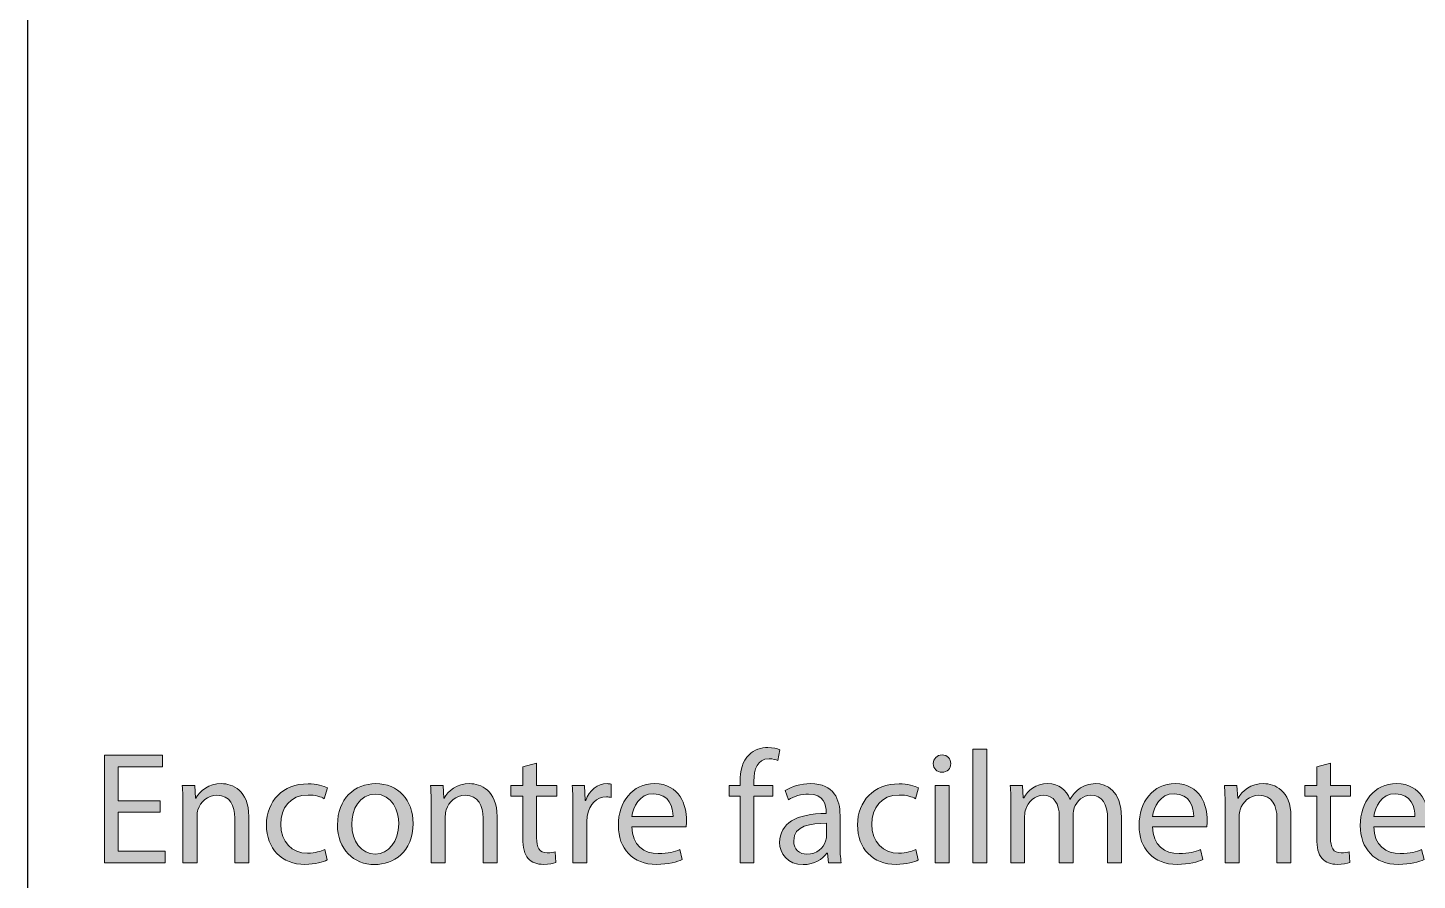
# Model space of a CAD drawing. Header units: inches. Extents: x -507 to 1392, y -754 to 68.
# Drawn here: x 1010.5 to 1097.4, y -371.8 to -318.5 of the extents above; entities that cross this region are included whole.
import ezdxf

# ---------------------------------------------------------------- set-up
doc = ezdxf.new("R2010")
doc.units = ezdxf.units.IN
doc.header["$MEASUREMENT"] = 0
doc.layers.add('back', color=7, linetype='Continuous')
picture_1 = doc.add_image_def('image45.png', size_in_pixel=(730, 767))

# ---------------------------------------------------------------- blocks, each defined once
blk = doc.blocks.new('block 114')
at = {"layer": 'back'}
image = blk.add_image(picture_1, insert=(1010.5, -416.178), size_in_units=(175.2, 184.08), dxfattribs=at)
blk = doc.blocks.new('block 164')
at = {"layer": 'back', "true_color": 0x231f20}
h = blk.add_hatch(color=250, dxfattribs=at)
h.dxf.hatch_style = 2
edge = h.paths.add_edge_path()
edge.add_spline(control_points=[(1055.029, -370.697), (1055.029, -370.697), (1055.029, -366.529), (1055.029, -366.529), (1055.029, -366.529), (1054.35, -366.529), (1054.35, -366.529), (1054.35, -366.529), (1054.35, -365.859), (1054.35, -365.859), (1054.35, -365.859), (1055.029, -365.859), (1055.029, -365.859), (1055.029, -365.859), (1055.029, -365.629), (1055.029, -365.629), (1055.029, -364.95), (1055.18, -364.33), (1055.589, -363.94), (1055.919, -363.621), (1056.358, -363.491), (1056.769, -363.491), (1057.078, -363.491), (1057.349, -363.561), (1057.519, -363.631), (1057.519, -363.631), (1057.398, -364.31), (1057.398, -364.31), (1057.269, -364.25), (1057.088, -364.2), (1056.839, -364.2), (1056.089, -364.2), (1055.899, -364.86), (1055.899, -365.6), (1055.899, -365.6), (1055.899, -365.859), (1055.899, -365.859), (1055.899, -365.859), (1057.068, -365.859), (1057.068, -365.859), (1057.068, -365.859), (1057.068, -366.529), (1057.068, -366.529), (1057.068, -366.529), (1055.899, -366.529), (1055.899, -366.529), (1055.899, -366.529), (1055.899, -370.697), (1055.899, -370.697), (1055.899, -370.697), (1055.029, -370.697), (1055.029, -370.697)], knot_values=[0, 0, 0, 0, 1, 1, 1, 2, 2, 2, 3, 3, 3, 4, 4, 4, 5, 5, 5, 6, 6, 6, 7, 7, 7, 8, 8, 8, 9, 9, 9, 10, 10, 10, 11, 11, 11, 12, 12, 12, 13, 13, 13, 14, 14, 14, 15, 15, 15, 16, 16, 16, 17, 17, 17, 17], degree=3, periodic=1)
h = blk.add_hatch(color=250, dxfattribs=at)
h.dxf.hatch_style = 2
h.paths.add_polyline_path([(1069.579, -363.601), (1070.459, -363.601), (1070.459, -370.697), (1069.579, -370.697)])
h = blk.add_hatch(color=250, dxfattribs=at)
h.dxf.hatch_style = 2
h.paths.add_polyline_path([(1018.778, -367.539), (1016.159, -367.539), (1016.159, -369.967), (1019.078, -369.967), (1019.078, -370.697), (1015.29, -370.697), (1015.29, -363.96), (1018.928, -363.96), (1018.928, -364.69), (1016.159, -364.69), (1016.159, -366.819), (1018.778, -366.819)])
h = blk.add_hatch(color=250, dxfattribs=at)
h.dxf.hatch_style = 2
edge = h.paths.add_edge_path()
edge.add_spline(control_points=[(1042.31, -364.47), (1042.31, -364.47), (1042.31, -365.859), (1042.31, -365.859), (1042.31, -365.859), (1043.568, -365.859), (1043.568, -365.859), (1043.568, -365.859), (1043.568, -366.529), (1043.568, -366.529), (1043.568, -366.529), (1042.31, -366.529), (1042.31, -366.529), (1042.31, -366.529), (1042.31, -369.138), (1042.31, -369.138), (1042.31, -369.737), (1042.479, -370.077), (1042.969, -370.077), (1043.199, -370.077), (1043.369, -370.047), (1043.479, -370.017), (1043.479, -370.017), (1043.519, -370.677), (1043.519, -370.677), (1043.349, -370.747), (1043.079, -370.797), (1042.739, -370.797), (1042.329, -370.797), (1042, -370.667), (1041.79, -370.427), (1041.54, -370.167), (1041.45, -369.737), (1041.45, -369.167), (1041.45, -369.167), (1041.45, -366.529), (1041.45, -366.529), (1041.45, -366.529), (1040.7, -366.529), (1040.7, -366.529), (1040.7, -366.529), (1040.7, -365.859), (1040.7, -365.859), (1040.7, -365.859), (1041.45, -365.859), (1041.45, -365.859), (1041.45, -365.859), (1041.45, -364.7), (1041.45, -364.7), (1041.45, -364.7), (1042.31, -364.47), (1042.31, -364.47)], knot_values=[0, 0, 0, 0, 1, 1, 1, 2, 2, 2, 3, 3, 3, 4, 4, 4, 5, 5, 5, 6, 6, 6, 7, 7, 7, 8, 8, 8, 9, 9, 9, 10, 10, 10, 11, 11, 11, 12, 12, 12, 13, 13, 13, 14, 14, 14, 15, 15, 15, 16, 16, 16, 17, 17, 17, 17], degree=3, periodic=1)
h = blk.add_hatch(color=250, dxfattribs=at)
h.dxf.hatch_style = 2
edge = h.paths.add_edge_path()
edge.add_spline(control_points=[(1068.199, -364.5), (1068.209, -364.8), (1067.989, -365.04), (1067.64, -365.04), (1067.33, -365.04), (1067.11, -364.8), (1067.11, -364.5), (1067.11, -364.19), (1067.34, -363.951), (1067.659, -363.951), (1067.989, -363.951), (1068.199, -364.19), (1068.199, -364.5)], knot_values=[0, 0, 0, 0, 1, 1, 1, 2, 2, 2, 3, 3, 3, 4, 4, 4, 4], degree=3, periodic=1)
h.paths.add_polyline_path([(1067.22, -370.697), (1067.22, -365.859), (1068.1, -365.859), (1068.1, -370.697)])
h = blk.add_hatch(color=250, dxfattribs=at)
h.dxf.hatch_style = 2
edge = h.paths.add_edge_path()
edge.add_spline(control_points=[(1091.938, -364.47), (1091.938, -364.47), (1091.938, -365.859), (1091.938, -365.859), (1091.938, -365.859), (1093.197, -365.859), (1093.197, -365.859), (1093.197, -365.859), (1093.197, -366.529), (1093.197, -366.529), (1093.197, -366.529), (1091.938, -366.529), (1091.938, -366.529), (1091.938, -366.529), (1091.938, -369.138), (1091.938, -369.138), (1091.938, -369.737), (1092.108, -370.077), (1092.598, -370.077), (1092.828, -370.077), (1092.998, -370.047), (1093.107, -370.017), (1093.107, -370.017), (1093.147, -370.677), (1093.147, -370.677), (1092.978, -370.747), (1092.708, -370.797), (1092.368, -370.797), (1091.958, -370.797), (1091.629, -370.667), (1091.419, -370.427), (1091.169, -370.167), (1091.079, -369.737), (1091.079, -369.167), (1091.079, -369.167), (1091.079, -366.529), (1091.079, -366.529), (1091.079, -366.529), (1090.329, -366.529), (1090.329, -366.529), (1090.329, -366.529), (1090.329, -365.859), (1090.329, -365.859), (1090.329, -365.859), (1091.079, -365.859), (1091.079, -365.859), (1091.079, -365.859), (1091.079, -364.7), (1091.079, -364.7), (1091.079, -364.7), (1091.938, -364.47), (1091.938, -364.47)], knot_values=[0, 0, 0, 0, 1, 1, 1, 2, 2, 2, 3, 3, 3, 4, 4, 4, 5, 5, 5, 6, 6, 6, 7, 7, 7, 8, 8, 8, 9, 9, 9, 10, 10, 10, 11, 11, 11, 12, 12, 12, 13, 13, 13, 14, 14, 14, 15, 15, 15, 16, 16, 16, 17, 17, 17, 17], degree=3, periodic=1)
h = blk.add_hatch(color=250, dxfattribs=at)
h.dxf.hatch_style = 2
edge = h.paths.add_edge_path()
edge.add_spline(control_points=[(1020.2, -367.169), (1020.2, -366.669), (1020.19, -366.259), (1020.16, -365.859), (1020.16, -365.859), (1020.939, -365.859), (1020.939, -365.859), (1020.939, -365.859), (1020.99, -366.659), (1020.99, -366.659), (1020.99, -366.659), (1021.01, -366.659), (1021.01, -366.659), (1021.25, -366.199), (1021.81, -365.75), (1022.609, -365.75), (1023.278, -365.75), (1024.318, -366.149), (1024.318, -367.809), (1024.318, -367.809), (1024.318, -370.697), (1024.318, -370.697), (1024.318, -370.697), (1023.438, -370.697), (1023.438, -370.697), (1023.438, -370.697), (1023.438, -367.908), (1023.438, -367.908), (1023.438, -367.129), (1023.148, -366.479), (1022.319, -366.479), (1021.739, -366.479), (1021.29, -366.889), (1021.14, -367.378), (1021.1, -367.489), (1021.08, -367.639), (1021.08, -367.789), (1021.08, -367.789), (1021.08, -370.697), (1021.08, -370.697), (1021.08, -370.697), (1020.2, -370.697), (1020.2, -370.697), (1020.2, -370.697), (1020.2, -367.169), (1020.2, -367.169)], knot_values=[0, 0, 0, 0, 1, 1, 1, 2, 2, 2, 3, 3, 3, 4, 4, 4, 5, 5, 5, 6, 6, 6, 7, 7, 7, 8, 8, 8, 9, 9, 9, 10, 10, 10, 11, 11, 11, 12, 12, 12, 13, 13, 13, 14, 14, 14, 15, 15, 15, 15], degree=3, periodic=1)
h = blk.add_hatch(color=250, dxfattribs=at)
h.dxf.hatch_style = 2
edge = h.paths.add_edge_path()
edge.add_spline(control_points=[(1029.218, -370.517), (1028.988, -370.637), (1028.479, -370.797), (1027.828, -370.797), (1026.369, -370.797), (1025.42, -369.807), (1025.42, -368.328), (1025.42, -366.839), (1026.439, -365.759), (1028.019, -365.759), (1028.538, -365.759), (1028.998, -365.89), (1029.237, -366.009), (1029.237, -366.009), (1029.038, -366.689), (1029.038, -366.689), (1028.828, -366.569), (1028.498, -366.459), (1028.019, -366.459), (1026.909, -366.459), (1026.31, -367.279), (1026.31, -368.288), (1026.31, -369.408), (1027.029, -370.097), (1027.988, -370.097), (1028.488, -370.097), (1028.818, -369.967), (1029.067, -369.857), (1029.067, -369.857), (1029.218, -370.517), (1029.218, -370.517)], knot_values=[0, 0, 0, 0, 1, 1, 1, 2, 2, 2, 3, 3, 3, 4, 4, 4, 5, 5, 5, 6, 6, 6, 7, 7, 7, 8, 8, 8, 9, 9, 9, 10, 10, 10, 10], degree=3, periodic=1)
h = blk.add_hatch(color=250, dxfattribs=at)
h.dxf.hatch_style = 2
edge = h.paths.add_edge_path()
edge.add_spline(control_points=[(1034.588, -368.238), (1034.588, -370.027), (1033.349, -370.807), (1032.179, -370.807), (1030.87, -370.807), (1029.86, -369.847), (1029.86, -368.318), (1029.86, -366.699), (1030.92, -365.75), (1032.259, -365.75), (1033.648, -365.75), (1034.588, -366.759), (1034.588, -368.238)], knot_values=[0, 0, 0, 0, 1, 1, 1, 2, 2, 2, 3, 3, 3, 4, 4, 4, 4], degree=3, periodic=1)
edge = h.paths.add_edge_path()
edge.add_spline(control_points=[(1030.75, -368.288), (1030.75, -369.348), (1031.359, -370.147), (1032.219, -370.147), (1033.059, -370.147), (1033.688, -369.357), (1033.688, -368.268), (1033.688, -367.449), (1033.278, -366.409), (1032.239, -366.409), (1031.199, -366.409), (1030.75, -367.369), (1030.75, -368.288)], knot_values=[0, 0, 0, 0, 1, 1, 1, 2, 2, 2, 3, 3, 3, 4, 4, 4, 4], degree=3, periodic=1)
h = blk.add_hatch(color=250, dxfattribs=at)
h.dxf.hatch_style = 2
edge = h.paths.add_edge_path()
edge.add_spline(control_points=[(1035.72, -367.169), (1035.72, -366.669), (1035.71, -366.259), (1035.68, -365.859), (1035.68, -365.859), (1036.459, -365.859), (1036.459, -365.859), (1036.459, -365.859), (1036.51, -366.659), (1036.51, -366.659), (1036.51, -366.659), (1036.529, -366.659), (1036.529, -366.659), (1036.77, -366.199), (1037.329, -365.75), (1038.129, -365.75), (1038.798, -365.75), (1039.838, -366.149), (1039.838, -367.809), (1039.838, -367.809), (1039.838, -370.697), (1039.838, -370.697), (1039.838, -370.697), (1038.958, -370.697), (1038.958, -370.697), (1038.958, -370.697), (1038.958, -367.908), (1038.958, -367.908), (1038.958, -367.129), (1038.668, -366.479), (1037.839, -366.479), (1037.259, -366.479), (1036.81, -366.889), (1036.659, -367.378), (1036.619, -367.489), (1036.6, -367.639), (1036.6, -367.789), (1036.6, -367.789), (1036.6, -370.697), (1036.6, -370.697), (1036.6, -370.697), (1035.72, -370.697), (1035.72, -370.697), (1035.72, -370.697), (1035.72, -367.169), (1035.72, -367.169)], knot_values=[0, 0, 0, 0, 1, 1, 1, 2, 2, 2, 3, 3, 3, 4, 4, 4, 5, 5, 5, 6, 6, 6, 7, 7, 7, 8, 8, 8, 9, 9, 9, 10, 10, 10, 11, 11, 11, 12, 12, 12, 13, 13, 13, 14, 14, 14, 15, 15, 15, 15], degree=3, periodic=1)
h = blk.add_hatch(color=250, dxfattribs=at)
h.dxf.hatch_style = 2
edge = h.paths.add_edge_path()
edge.add_spline(control_points=[(1044.58, -367.369), (1044.58, -366.799), (1044.57, -366.309), (1044.54, -365.859), (1044.54, -365.859), (1045.31, -365.859), (1045.31, -365.859), (1045.31, -365.859), (1045.34, -366.809), (1045.34, -366.809), (1045.34, -366.809), (1045.38, -366.809), (1045.38, -366.809), (1045.6, -366.159), (1046.129, -365.75), (1046.719, -365.75), (1046.819, -365.75), (1046.889, -365.759), (1046.969, -365.779), (1046.969, -365.779), (1046.969, -366.609), (1046.969, -366.609), (1046.879, -366.589), (1046.789, -366.579), (1046.669, -366.579), (1046.05, -366.579), (1045.609, -367.049), (1045.489, -367.708), (1045.47, -367.828), (1045.449, -367.968), (1045.449, -368.118), (1045.449, -368.118), (1045.449, -370.697), (1045.449, -370.697), (1045.449, -370.697), (1044.58, -370.697), (1044.58, -370.697), (1044.58, -370.697), (1044.58, -367.369), (1044.58, -367.369)], knot_values=[0, 0, 0, 0, 1, 1, 1, 2, 2, 2, 3, 3, 3, 4, 4, 4, 5, 5, 5, 6, 6, 6, 7, 7, 7, 8, 8, 8, 9, 9, 9, 10, 10, 10, 11, 11, 11, 12, 12, 12, 13, 13, 13, 13], degree=3, periodic=1)
h = blk.add_hatch(color=250, dxfattribs=at)
h.dxf.hatch_style = 2
edge = h.paths.add_edge_path()
edge.add_spline(control_points=[(1048.26, -368.438), (1048.279, -369.627), (1049.039, -370.117), (1049.918, -370.117), (1050.548, -370.117), (1050.928, -370.007), (1051.258, -369.867), (1051.258, -369.867), (1051.407, -370.497), (1051.407, -370.497), (1051.098, -370.637), (1050.568, -370.797), (1049.799, -370.797), (1048.31, -370.797), (1047.42, -369.817), (1047.42, -368.358), (1047.42, -366.899), (1048.279, -365.75), (1049.688, -365.75), (1051.268, -365.75), (1051.688, -367.139), (1051.688, -368.028), (1051.688, -368.208), (1051.668, -368.348), (1051.657, -368.438), (1051.657, -368.438), (1048.26, -368.438), (1048.26, -368.438)], knot_values=[0, 0, 0, 0, 1, 1, 1, 2, 2, 2, 3, 3, 3, 4, 4, 4, 5, 5, 5, 6, 6, 6, 7, 7, 7, 8, 8, 8, 9, 9, 9, 9], degree=3, periodic=1)
edge = h.paths.add_edge_path()
edge.add_spline(control_points=[(1050.838, -367.809), (1050.848, -367.249), (1050.608, -366.379), (1049.618, -366.379), (1048.729, -366.379), (1048.339, -367.199), (1048.27, -367.809), (1048.27, -367.809), (1050.838, -367.809), (1050.838, -367.809)], knot_values=[0, 0, 0, 0, 1, 1, 1, 2, 2, 2, 3, 3, 3, 3], degree=3, periodic=1)
h = blk.add_hatch(color=250, dxfattribs=at)
h.dxf.hatch_style = 2
edge = h.paths.add_edge_path()
edge.add_spline(control_points=[(1060.559, -370.697), (1060.559, -370.697), (1060.488, -370.087), (1060.488, -370.087), (1060.488, -370.087), (1060.459, -370.087), (1060.459, -370.087), (1060.188, -370.467), (1059.669, -370.807), (1058.979, -370.807), (1058, -370.807), (1057.5, -370.117), (1057.5, -369.417), (1057.5, -368.248), (1058.54, -367.608), (1060.408, -367.619), (1060.408, -367.619), (1060.408, -367.519), (1060.408, -367.519), (1060.408, -367.119), (1060.299, -366.399), (1059.31, -366.399), (1058.859, -366.399), (1058.39, -366.539), (1058.05, -366.759), (1058.05, -366.759), (1057.85, -366.179), (1057.85, -366.179), (1058.25, -365.919), (1058.829, -365.75), (1059.439, -365.75), (1060.918, -365.75), (1061.278, -366.759), (1061.278, -367.729), (1061.278, -367.729), (1061.278, -369.538), (1061.278, -369.538), (1061.278, -369.957), (1061.298, -370.367), (1061.358, -370.697), (1061.358, -370.697), (1060.559, -370.697), (1060.559, -370.697)], knot_values=[0, 0, 0, 0, 1, 1, 1, 2, 2, 2, 3, 3, 3, 4, 4, 4, 5, 5, 5, 6, 6, 6, 7, 7, 7, 8, 8, 8, 9, 9, 9, 10, 10, 10, 11, 11, 11, 12, 12, 12, 13, 13, 13, 14, 14, 14, 14], degree=3, periodic=1)
edge = h.paths.add_edge_path()
edge.add_spline(control_points=[(1060.429, -368.228), (1059.469, -368.208), (1058.38, -368.378), (1058.38, -369.317), (1058.38, -369.887), (1058.76, -370.157), (1059.209, -370.157), (1059.839, -370.157), (1060.238, -369.757), (1060.379, -369.348), (1060.408, -369.257), (1060.429, -369.158), (1060.429, -369.068), (1060.429, -369.068), (1060.429, -368.228), (1060.429, -368.228)], knot_values=[0, 0, 0, 0, 1, 1, 1, 2, 2, 2, 3, 3, 3, 4, 4, 4, 5, 5, 5, 5], degree=3, periodic=1)
h = blk.add_hatch(color=250, dxfattribs=at)
h.dxf.hatch_style = 2
edge = h.paths.add_edge_path()
edge.add_spline(control_points=[(1066.168, -370.517), (1065.938, -370.637), (1065.429, -370.797), (1064.778, -370.797), (1063.319, -370.797), (1062.37, -369.807), (1062.37, -368.328), (1062.37, -366.839), (1063.39, -365.759), (1064.969, -365.759), (1065.488, -365.759), (1065.948, -365.89), (1066.188, -366.009), (1066.188, -366.009), (1065.988, -366.689), (1065.988, -366.689), (1065.778, -366.569), (1065.448, -366.459), (1064.969, -366.459), (1063.859, -366.459), (1063.26, -367.279), (1063.26, -368.288), (1063.26, -369.408), (1063.979, -370.097), (1064.938, -370.097), (1065.438, -370.097), (1065.769, -369.967), (1066.018, -369.857), (1066.018, -369.857), (1066.168, -370.517), (1066.168, -370.517)], knot_values=[0, 0, 0, 0, 1, 1, 1, 2, 2, 2, 3, 3, 3, 4, 4, 4, 5, 5, 5, 6, 6, 6, 7, 7, 7, 8, 8, 8, 9, 9, 9, 10, 10, 10, 10], degree=3, periodic=1)
h = blk.add_hatch(color=250, dxfattribs=at)
h.dxf.hatch_style = 2
edge = h.paths.add_edge_path()
edge.add_spline(control_points=[(1071.959, -367.169), (1071.959, -366.669), (1071.949, -366.259), (1071.919, -365.859), (1071.919, -365.859), (1072.688, -365.859), (1072.688, -365.859), (1072.688, -365.859), (1072.729, -366.639), (1072.729, -366.639), (1072.729, -366.639), (1072.759, -366.639), (1072.759, -366.639), (1073.028, -366.179), (1073.479, -365.75), (1074.277, -365.75), (1074.938, -365.75), (1075.438, -366.149), (1075.647, -366.719), (1075.647, -366.719), (1075.667, -366.719), (1075.667, -366.719), (1075.817, -366.449), (1076.007, -366.239), (1076.207, -366.089), (1076.497, -365.87), (1076.816, -365.75), (1077.276, -365.75), (1077.916, -365.75), (1078.865, -366.169), (1078.865, -367.848), (1078.865, -367.848), (1078.865, -370.697), (1078.865, -370.697), (1078.865, -370.697), (1078.006, -370.697), (1078.006, -370.697), (1078.006, -370.697), (1078.006, -367.958), (1078.006, -367.958), (1078.006, -367.029), (1077.666, -366.469), (1076.956, -366.469), (1076.457, -366.469), (1076.066, -366.839), (1075.917, -367.269), (1075.877, -367.389), (1075.847, -367.548), (1075.847, -367.708), (1075.847, -367.708), (1075.847, -370.697), (1075.847, -370.697), (1075.847, -370.697), (1074.987, -370.697), (1074.987, -370.697), (1074.987, -370.697), (1074.987, -367.798), (1074.987, -367.798), (1074.987, -367.029), (1074.647, -366.469), (1073.978, -366.469), (1073.429, -366.469), (1073.028, -366.909), (1072.889, -367.349), (1072.839, -367.479), (1072.818, -367.628), (1072.818, -367.778), (1072.818, -367.778), (1072.818, -370.697), (1072.818, -370.697), (1072.818, -370.697), (1071.959, -370.697), (1071.959, -370.697), (1071.959, -370.697), (1071.959, -367.169), (1071.959, -367.169)], knot_values=[0, 0, 0, 0, 1, 1, 1, 2, 2, 2, 3, 3, 3, 4, 4, 4, 5, 5, 5, 6, 6, 6, 7, 7, 7, 8, 8, 8, 9, 9, 9, 10, 10, 10, 11, 11, 11, 12, 12, 12, 13, 13, 13, 14, 14, 14, 15, 15, 15, 16, 16, 16, 17, 17, 17, 18, 18, 18, 19, 19, 19, 20, 20, 20, 21, 21, 21, 22, 22, 22, 23, 23, 23, 24, 24, 24, 25, 25, 25, 25], degree=3, periodic=1)
h = blk.add_hatch(color=250, dxfattribs=at)
h.dxf.hatch_style = 2
edge = h.paths.add_edge_path()
edge.add_spline(control_points=[(1080.81, -368.438), (1080.829, -369.627), (1081.589, -370.117), (1082.469, -370.117), (1083.098, -370.117), (1083.478, -370.007), (1083.808, -369.867), (1083.808, -369.867), (1083.957, -370.497), (1083.957, -370.497), (1083.647, -370.637), (1083.118, -370.797), (1082.349, -370.797), (1080.859, -370.797), (1079.97, -369.817), (1079.97, -368.358), (1079.97, -366.899), (1080.829, -365.75), (1082.238, -365.75), (1083.817, -365.75), (1084.237, -367.139), (1084.237, -368.028), (1084.237, -368.208), (1084.218, -368.348), (1084.207, -368.438), (1084.207, -368.438), (1080.81, -368.438), (1080.81, -368.438)], knot_values=[0, 0, 0, 0, 1, 1, 1, 2, 2, 2, 3, 3, 3, 4, 4, 4, 5, 5, 5, 6, 6, 6, 7, 7, 7, 8, 8, 8, 9, 9, 9, 9], degree=3, periodic=1)
edge = h.paths.add_edge_path()
edge.add_spline(control_points=[(1083.388, -367.809), (1083.397, -367.249), (1083.158, -366.379), (1082.168, -366.379), (1081.279, -366.379), (1080.889, -367.199), (1080.819, -367.809), (1080.819, -367.809), (1083.388, -367.809), (1083.388, -367.809)], knot_values=[0, 0, 0, 0, 1, 1, 1, 2, 2, 2, 3, 3, 3, 3], degree=3, periodic=1)
h = blk.add_hatch(color=250, dxfattribs=at)
h.dxf.hatch_style = 2
edge = h.paths.add_edge_path()
edge.add_spline(control_points=[(1085.35, -367.169), (1085.35, -366.669), (1085.34, -366.259), (1085.31, -365.859), (1085.31, -365.859), (1086.089, -365.859), (1086.089, -365.859), (1086.089, -365.859), (1086.14, -366.659), (1086.14, -366.659), (1086.14, -366.659), (1086.159, -366.659), (1086.159, -366.659), (1086.399, -366.199), (1086.959, -365.75), (1087.759, -365.75), (1088.428, -365.75), (1089.468, -366.149), (1089.468, -367.809), (1089.468, -367.809), (1089.468, -370.697), (1089.468, -370.697), (1089.468, -370.697), (1088.588, -370.697), (1088.588, -370.697), (1088.588, -370.697), (1088.588, -367.908), (1088.588, -367.908), (1088.588, -367.129), (1088.298, -366.479), (1087.469, -366.479), (1086.889, -366.479), (1086.439, -366.889), (1086.289, -367.378), (1086.249, -367.489), (1086.229, -367.639), (1086.229, -367.789), (1086.229, -367.789), (1086.229, -370.697), (1086.229, -370.697), (1086.229, -370.697), (1085.35, -370.697), (1085.35, -370.697), (1085.35, -370.697), (1085.35, -367.169), (1085.35, -367.169)], knot_values=[0, 0, 0, 0, 1, 1, 1, 2, 2, 2, 3, 3, 3, 4, 4, 4, 5, 5, 5, 6, 6, 6, 7, 7, 7, 8, 8, 8, 9, 9, 9, 10, 10, 10, 11, 11, 11, 12, 12, 12, 13, 13, 13, 14, 14, 14, 15, 15, 15, 15], degree=3, periodic=1)
h = blk.add_hatch(color=250, dxfattribs=at)
h.dxf.hatch_style = 2
edge = h.paths.add_edge_path()
edge.add_spline(control_points=[(1094.64, -368.438), (1094.659, -369.627), (1095.419, -370.117), (1096.299, -370.117), (1096.928, -370.117), (1097.308, -370.007), (1097.638, -369.867), (1097.638, -369.867), (1097.787, -370.497), (1097.787, -370.497), (1097.478, -370.637), (1096.948, -370.797), (1096.179, -370.797), (1094.689, -370.797), (1093.8, -369.817), (1093.8, -368.358), (1093.8, -366.899), (1094.659, -365.75), (1096.068, -365.75), (1097.647, -365.75), (1098.067, -367.139), (1098.067, -368.028), (1098.067, -368.208), (1098.048, -368.348), (1098.037, -368.438), (1098.037, -368.438), (1094.64, -368.438), (1094.64, -368.438)], knot_values=[0, 0, 0, 0, 1, 1, 1, 2, 2, 2, 3, 3, 3, 4, 4, 4, 5, 5, 5, 6, 6, 6, 7, 7, 7, 8, 8, 8, 9, 9, 9, 9], degree=3, periodic=1)
edge = h.paths.add_edge_path()
edge.add_spline(control_points=[(1097.218, -367.809), (1097.228, -367.249), (1096.988, -366.379), (1095.998, -366.379), (1095.109, -366.379), (1094.719, -367.199), (1094.649, -367.809), (1094.649, -367.809), (1097.218, -367.809), (1097.218, -367.809)], knot_values=[0, 0, 0, 0, 1, 1, 1, 2, 2, 2, 3, 3, 3, 3], degree=3, periodic=1)
at = {"layer": 'back', "lineweight": 0}
for points in [[(1069.579, -363.601), (1070.459, -363.601), (1070.459, -370.697), (1069.579, -370.697), (1069.579, -363.601)], [(1018.778, -367.539), (1016.159, -367.539), (1016.159, -369.967), (1019.078, -369.967), (1019.078, -370.697), (1015.29, -370.697), (1015.29, -363.96), (1018.928, -363.96), (1018.928, -364.69), (1016.159, -364.69), (1016.159, -366.819), (1018.778, -366.819), (1018.778, -367.539)], [(1067.22, -370.697), (1067.22, -365.859), (1068.1, -365.859), (1068.1, -370.697), (1067.22, -370.697)]]:
    blk.add_lwpolyline(points, dxfattribs=at)
for points, knots in [([(1055.029, -370.697), (1055.029, -370.697), (1055.029, -366.529), (1055.029, -366.529), (1055.029, -366.529), (1054.35, -366.529), (1054.35, -366.529), (1054.35, -366.529), (1054.35, -365.859), (1054.35, -365.859), (1054.35, -365.859), (1055.029, -365.859), (1055.029, -365.859), (1055.029, -365.859), (1055.029, -365.629), (1055.029, -365.629), (1055.029, -364.95), (1055.18, -364.33), (1055.589, -363.94), (1055.919, -363.621), (1056.358, -363.491), (1056.769, -363.491), (1057.078, -363.491), (1057.349, -363.561), (1057.519, -363.631), (1057.519, -363.631), (1057.398, -364.31), (1057.398, -364.31), (1057.269, -364.25), (1057.088, -364.2), (1056.839, -364.2), (1056.089, -364.2), (1055.899, -364.86), (1055.899, -365.6), (1055.899, -365.6), (1055.899, -365.859), (1055.899, -365.859), (1055.899, -365.859), (1057.068, -365.859), (1057.068, -365.859), (1057.068, -365.859), (1057.068, -366.529), (1057.068, -366.529), (1057.068, -366.529), (1055.899, -366.529), (1055.899, -366.529), (1055.899, -366.529), (1055.899, -370.697), (1055.899, -370.697), (1055.899, -370.697), (1055.029, -370.697), (1055.029, -370.697)], [0, 0, 0, 0, 1, 1, 1, 2, 2, 2, 3, 3, 3, 4, 4, 4, 5, 5, 5, 6, 6, 6, 7, 7, 7, 8, 8, 8, 9, 9, 9, 10, 10, 10, 11, 11, 11, 12, 12, 12, 13, 13, 13, 14, 14, 14, 15, 15, 15, 16, 16, 16, 17, 17, 17, 17]), ([(1042.31, -364.47), (1042.31, -364.47), (1042.31, -365.859), (1042.31, -365.859), (1042.31, -365.859), (1043.568, -365.859), (1043.568, -365.859), (1043.568, -365.859), (1043.568, -366.529), (1043.568, -366.529), (1043.568, -366.529), (1042.31, -366.529), (1042.31, -366.529), (1042.31, -366.529), (1042.31, -369.138), (1042.31, -369.138), (1042.31, -369.737), (1042.479, -370.077), (1042.969, -370.077), (1043.199, -370.077), (1043.369, -370.047), (1043.479, -370.017), (1043.479, -370.017), (1043.519, -370.677), (1043.519, -370.677), (1043.349, -370.747), (1043.079, -370.797), (1042.739, -370.797), (1042.329, -370.797), (1042, -370.667), (1041.79, -370.427), (1041.54, -370.167), (1041.45, -369.737), (1041.45, -369.167), (1041.45, -369.167), (1041.45, -366.529), (1041.45, -366.529), (1041.45, -366.529), (1040.7, -366.529), (1040.7, -366.529), (1040.7, -366.529), (1040.7, -365.859), (1040.7, -365.859), (1040.7, -365.859), (1041.45, -365.859), (1041.45, -365.859), (1041.45, -365.859), (1041.45, -364.7), (1041.45, -364.7), (1041.45, -364.7), (1042.31, -364.47), (1042.31, -364.47)], [0, 0, 0, 0, 1, 1, 1, 2, 2, 2, 3, 3, 3, 4, 4, 4, 5, 5, 5, 6, 6, 6, 7, 7, 7, 8, 8, 8, 9, 9, 9, 10, 10, 10, 11, 11, 11, 12, 12, 12, 13, 13, 13, 14, 14, 14, 15, 15, 15, 16, 16, 16, 17, 17, 17, 17]), ([(1068.199, -364.5), (1068.209, -364.8), (1067.989, -365.04), (1067.64, -365.04), (1067.33, -365.04), (1067.11, -364.8), (1067.11, -364.5), (1067.11, -364.19), (1067.34, -363.951), (1067.659, -363.951), (1067.989, -363.951), (1068.199, -364.19), (1068.199, -364.5)], [0, 0, 0, 0, 1, 1, 1, 2, 2, 2, 3, 3, 3, 4, 4, 4, 4]), ([(1091.938, -364.47), (1091.938, -364.47), (1091.938, -365.859), (1091.938, -365.859), (1091.938, -365.859), (1093.197, -365.859), (1093.197, -365.859), (1093.197, -365.859), (1093.197, -366.529), (1093.197, -366.529), (1093.197, -366.529), (1091.938, -366.529), (1091.938, -366.529), (1091.938, -366.529), (1091.938, -369.138), (1091.938, -369.138), (1091.938, -369.737), (1092.108, -370.077), (1092.598, -370.077), (1092.828, -370.077), (1092.998, -370.047), (1093.107, -370.017), (1093.107, -370.017), (1093.147, -370.677), (1093.147, -370.677), (1092.978, -370.747), (1092.708, -370.797), (1092.368, -370.797), (1091.958, -370.797), (1091.629, -370.667), (1091.419, -370.427), (1091.169, -370.167), (1091.079, -369.737), (1091.079, -369.167), (1091.079, -369.167), (1091.079, -366.529), (1091.079, -366.529), (1091.079, -366.529), (1090.329, -366.529), (1090.329, -366.529), (1090.329, -366.529), (1090.329, -365.859), (1090.329, -365.859), (1090.329, -365.859), (1091.079, -365.859), (1091.079, -365.859), (1091.079, -365.859), (1091.079, -364.7), (1091.079, -364.7), (1091.079, -364.7), (1091.938, -364.47), (1091.938, -364.47)], [0, 0, 0, 0, 1, 1, 1, 2, 2, 2, 3, 3, 3, 4, 4, 4, 5, 5, 5, 6, 6, 6, 7, 7, 7, 8, 8, 8, 9, 9, 9, 10, 10, 10, 11, 11, 11, 12, 12, 12, 13, 13, 13, 14, 14, 14, 15, 15, 15, 16, 16, 16, 17, 17, 17, 17]), ([(1020.2, -367.169), (1020.2, -366.669), (1020.19, -366.259), (1020.16, -365.859), (1020.16, -365.859), (1020.939, -365.859), (1020.939, -365.859), (1020.939, -365.859), (1020.99, -366.659), (1020.99, -366.659), (1020.99, -366.659), (1021.01, -366.659), (1021.01, -366.659), (1021.25, -366.199), (1021.81, -365.75), (1022.609, -365.75), (1023.278, -365.75), (1024.318, -366.149), (1024.318, -367.809), (1024.318, -367.809), (1024.318, -370.697), (1024.318, -370.697), (1024.318, -370.697), (1023.438, -370.697), (1023.438, -370.697), (1023.438, -370.697), (1023.438, -367.908), (1023.438, -367.908), (1023.438, -367.129), (1023.148, -366.479), (1022.319, -366.479), (1021.739, -366.479), (1021.29, -366.889), (1021.14, -367.378), (1021.1, -367.489), (1021.08, -367.639), (1021.08, -367.789), (1021.08, -367.789), (1021.08, -370.697), (1021.08, -370.697), (1021.08, -370.697), (1020.2, -370.697), (1020.2, -370.697), (1020.2, -370.697), (1020.2, -367.169), (1020.2, -367.169)], [0, 0, 0, 0, 1, 1, 1, 2, 2, 2, 3, 3, 3, 4, 4, 4, 5, 5, 5, 6, 6, 6, 7, 7, 7, 8, 8, 8, 9, 9, 9, 10, 10, 10, 11, 11, 11, 12, 12, 12, 13, 13, 13, 14, 14, 14, 15, 15, 15, 15]), ([(1029.218, -370.517), (1028.988, -370.637), (1028.479, -370.797), (1027.828, -370.797), (1026.369, -370.797), (1025.42, -369.807), (1025.42, -368.328), (1025.42, -366.839), (1026.439, -365.759), (1028.019, -365.759), (1028.538, -365.759), (1028.998, -365.89), (1029.237, -366.009), (1029.237, -366.009), (1029.038, -366.689), (1029.038, -366.689), (1028.828, -366.569), (1028.498, -366.459), (1028.019, -366.459), (1026.909, -366.459), (1026.31, -367.279), (1026.31, -368.288), (1026.31, -369.408), (1027.029, -370.097), (1027.988, -370.097), (1028.488, -370.097), (1028.818, -369.967), (1029.067, -369.857), (1029.067, -369.857), (1029.218, -370.517), (1029.218, -370.517)], [0, 0, 0, 0, 1, 1, 1, 2, 2, 2, 3, 3, 3, 4, 4, 4, 5, 5, 5, 6, 6, 6, 7, 7, 7, 8, 8, 8, 9, 9, 9, 10, 10, 10, 10]), ([(1034.588, -368.238), (1034.588, -370.027), (1033.349, -370.807), (1032.179, -370.807), (1030.87, -370.807), (1029.86, -369.847), (1029.86, -368.318), (1029.86, -366.699), (1030.92, -365.75), (1032.259, -365.75), (1033.648, -365.75), (1034.588, -366.759), (1034.588, -368.238)], [0, 0, 0, 0, 1, 1, 1, 2, 2, 2, 3, 3, 3, 4, 4, 4, 4]), ([(1030.75, -368.288), (1030.75, -369.348), (1031.359, -370.147), (1032.219, -370.147), (1033.059, -370.147), (1033.688, -369.357), (1033.688, -368.268), (1033.688, -367.449), (1033.278, -366.409), (1032.239, -366.409), (1031.199, -366.409), (1030.75, -367.369), (1030.75, -368.288)], [0, 0, 0, 0, 1, 1, 1, 2, 2, 2, 3, 3, 3, 4, 4, 4, 4]), ([(1035.72, -367.169), (1035.72, -366.669), (1035.71, -366.259), (1035.68, -365.859), (1035.68, -365.859), (1036.459, -365.859), (1036.459, -365.859), (1036.459, -365.859), (1036.51, -366.659), (1036.51, -366.659), (1036.51, -366.659), (1036.529, -366.659), (1036.529, -366.659), (1036.77, -366.199), (1037.329, -365.75), (1038.129, -365.75), (1038.798, -365.75), (1039.838, -366.149), (1039.838, -367.809), (1039.838, -367.809), (1039.838, -370.697), (1039.838, -370.697), (1039.838, -370.697), (1038.958, -370.697), (1038.958, -370.697), (1038.958, -370.697), (1038.958, -367.908), (1038.958, -367.908), (1038.958, -367.129), (1038.668, -366.479), (1037.839, -366.479), (1037.259, -366.479), (1036.81, -366.889), (1036.659, -367.378), (1036.619, -367.489), (1036.6, -367.639), (1036.6, -367.789), (1036.6, -367.789), (1036.6, -370.697), (1036.6, -370.697), (1036.6, -370.697), (1035.72, -370.697), (1035.72, -370.697), (1035.72, -370.697), (1035.72, -367.169), (1035.72, -367.169)], [0, 0, 0, 0, 1, 1, 1, 2, 2, 2, 3, 3, 3, 4, 4, 4, 5, 5, 5, 6, 6, 6, 7, 7, 7, 8, 8, 8, 9, 9, 9, 10, 10, 10, 11, 11, 11, 12, 12, 12, 13, 13, 13, 14, 14, 14, 15, 15, 15, 15]), ([(1044.58, -367.369), (1044.58, -366.799), (1044.57, -366.309), (1044.54, -365.859), (1044.54, -365.859), (1045.31, -365.859), (1045.31, -365.859), (1045.31, -365.859), (1045.34, -366.809), (1045.34, -366.809), (1045.34, -366.809), (1045.38, -366.809), (1045.38, -366.809), (1045.6, -366.159), (1046.129, -365.75), (1046.719, -365.75), (1046.819, -365.75), (1046.889, -365.759), (1046.969, -365.779), (1046.969, -365.779), (1046.969, -366.609), (1046.969, -366.609), (1046.879, -366.589), (1046.789, -366.579), (1046.669, -366.579), (1046.05, -366.579), (1045.609, -367.049), (1045.489, -367.708), (1045.47, -367.828), (1045.449, -367.968), (1045.449, -368.118), (1045.449, -368.118), (1045.449, -370.697), (1045.449, -370.697), (1045.449, -370.697), (1044.58, -370.697), (1044.58, -370.697), (1044.58, -370.697), (1044.58, -367.369), (1044.58, -367.369)], [0, 0, 0, 0, 1, 1, 1, 2, 2, 2, 3, 3, 3, 4, 4, 4, 5, 5, 5, 6, 6, 6, 7, 7, 7, 8, 8, 8, 9, 9, 9, 10, 10, 10, 11, 11, 11, 12, 12, 12, 13, 13, 13, 13]), ([(1048.26, -368.438), (1048.279, -369.627), (1049.039, -370.117), (1049.918, -370.117), (1050.548, -370.117), (1050.928, -370.007), (1051.258, -369.867), (1051.258, -369.867), (1051.407, -370.497), (1051.407, -370.497), (1051.098, -370.637), (1050.568, -370.797), (1049.799, -370.797), (1048.31, -370.797), (1047.42, -369.817), (1047.42, -368.358), (1047.42, -366.899), (1048.279, -365.75), (1049.688, -365.75), (1051.268, -365.75), (1051.688, -367.139), (1051.688, -368.028), (1051.688, -368.208), (1051.668, -368.348), (1051.657, -368.438), (1051.657, -368.438), (1048.26, -368.438), (1048.26, -368.438)], [0, 0, 0, 0, 1, 1, 1, 2, 2, 2, 3, 3, 3, 4, 4, 4, 5, 5, 5, 6, 6, 6, 7, 7, 7, 8, 8, 8, 9, 9, 9, 9]), ([(1050.838, -367.809), (1050.848, -367.249), (1050.608, -366.379), (1049.618, -366.379), (1048.729, -366.379), (1048.339, -367.199), (1048.27, -367.809), (1048.27, -367.809), (1050.838, -367.809), (1050.838, -367.809)], [0, 0, 0, 0, 1, 1, 1, 2, 2, 2, 3, 3, 3, 3]), ([(1060.559, -370.697), (1060.559, -370.697), (1060.488, -370.087), (1060.488, -370.087), (1060.488, -370.087), (1060.459, -370.087), (1060.459, -370.087), (1060.188, -370.467), (1059.669, -370.807), (1058.979, -370.807), (1058, -370.807), (1057.5, -370.117), (1057.5, -369.417), (1057.5, -368.248), (1058.54, -367.608), (1060.408, -367.619), (1060.408, -367.619), (1060.408, -367.519), (1060.408, -367.519), (1060.408, -367.119), (1060.299, -366.399), (1059.31, -366.399), (1058.859, -366.399), (1058.39, -366.539), (1058.05, -366.759), (1058.05, -366.759), (1057.85, -366.179), (1057.85, -366.179), (1058.25, -365.919), (1058.829, -365.75), (1059.439, -365.75), (1060.918, -365.75), (1061.278, -366.759), (1061.278, -367.729), (1061.278, -367.729), (1061.278, -369.538), (1061.278, -369.538), (1061.278, -369.957), (1061.298, -370.367), (1061.358, -370.697), (1061.358, -370.697), (1060.559, -370.697), (1060.559, -370.697)], [0, 0, 0, 0, 1, 1, 1, 2, 2, 2, 3, 3, 3, 4, 4, 4, 5, 5, 5, 6, 6, 6, 7, 7, 7, 8, 8, 8, 9, 9, 9, 10, 10, 10, 11, 11, 11, 12, 12, 12, 13, 13, 13, 14, 14, 14, 14]), ([(1066.168, -370.517), (1065.938, -370.637), (1065.429, -370.797), (1064.778, -370.797), (1063.319, -370.797), (1062.37, -369.807), (1062.37, -368.328), (1062.37, -366.839), (1063.39, -365.759), (1064.969, -365.759), (1065.488, -365.759), (1065.948, -365.89), (1066.188, -366.009), (1066.188, -366.009), (1065.988, -366.689), (1065.988, -366.689), (1065.778, -366.569), (1065.448, -366.459), (1064.969, -366.459), (1063.859, -366.459), (1063.26, -367.279), (1063.26, -368.288), (1063.26, -369.408), (1063.979, -370.097), (1064.938, -370.097), (1065.438, -370.097), (1065.769, -369.967), (1066.018, -369.857), (1066.018, -369.857), (1066.168, -370.517), (1066.168, -370.517)], [0, 0, 0, 0, 1, 1, 1, 2, 2, 2, 3, 3, 3, 4, 4, 4, 5, 5, 5, 6, 6, 6, 7, 7, 7, 8, 8, 8, 9, 9, 9, 10, 10, 10, 10]), ([(1071.959, -367.169), (1071.959, -366.669), (1071.949, -366.259), (1071.919, -365.859), (1071.919, -365.859), (1072.688, -365.859), (1072.688, -365.859), (1072.688, -365.859), (1072.729, -366.639), (1072.729, -366.639), (1072.729, -366.639), (1072.759, -366.639), (1072.759, -366.639), (1073.028, -366.179), (1073.479, -365.75), (1074.277, -365.75), (1074.938, -365.75), (1075.438, -366.149), (1075.647, -366.719), (1075.647, -366.719), (1075.667, -366.719), (1075.667, -366.719), (1075.817, -366.449), (1076.007, -366.239), (1076.207, -366.089), (1076.497, -365.87), (1076.816, -365.75), (1077.276, -365.75), (1077.916, -365.75), (1078.865, -366.169), (1078.865, -367.848), (1078.865, -367.848), (1078.865, -370.697), (1078.865, -370.697), (1078.865, -370.697), (1078.006, -370.697), (1078.006, -370.697), (1078.006, -370.697), (1078.006, -367.958), (1078.006, -367.958), (1078.006, -367.029), (1077.666, -366.469), (1076.956, -366.469), (1076.457, -366.469), (1076.066, -366.839), (1075.917, -367.269), (1075.877, -367.389), (1075.847, -367.548), (1075.847, -367.708), (1075.847, -367.708), (1075.847, -370.697), (1075.847, -370.697), (1075.847, -370.697), (1074.987, -370.697), (1074.987, -370.697), (1074.987, -370.697), (1074.987, -367.798), (1074.987, -367.798), (1074.987, -367.029), (1074.647, -366.469), (1073.978, -366.469), (1073.429, -366.469), (1073.028, -366.909), (1072.889, -367.349), (1072.839, -367.479), (1072.818, -367.628), (1072.818, -367.778), (1072.818, -367.778), (1072.818, -370.697), (1072.818, -370.697), (1072.818, -370.697), (1071.959, -370.697), (1071.959, -370.697), (1071.959, -370.697), (1071.959, -367.169), (1071.959, -367.169)], [0, 0, 0, 0, 1, 1, 1, 2, 2, 2, 3, 3, 3, 4, 4, 4, 5, 5, 5, 6, 6, 6, 7, 7, 7, 8, 8, 8, 9, 9, 9, 10, 10, 10, 11, 11, 11, 12, 12, 12, 13, 13, 13, 14, 14, 14, 15, 15, 15, 16, 16, 16, 17, 17, 17, 18, 18, 18, 19, 19, 19, 20, 20, 20, 21, 21, 21, 22, 22, 22, 23, 23, 23, 24, 24, 24, 25, 25, 25, 25]), ([(1080.81, -368.438), (1080.829, -369.627), (1081.589, -370.117), (1082.469, -370.117), (1083.098, -370.117), (1083.478, -370.007), (1083.808, -369.867), (1083.808, -369.867), (1083.957, -370.497), (1083.957, -370.497), (1083.647, -370.637), (1083.118, -370.797), (1082.349, -370.797), (1080.859, -370.797), (1079.97, -369.817), (1079.97, -368.358), (1079.97, -366.899), (1080.829, -365.75), (1082.238, -365.75), (1083.817, -365.75), (1084.237, -367.139), (1084.237, -368.028), (1084.237, -368.208), (1084.218, -368.348), (1084.207, -368.438), (1084.207, -368.438), (1080.81, -368.438), (1080.81, -368.438)], [0, 0, 0, 0, 1, 1, 1, 2, 2, 2, 3, 3, 3, 4, 4, 4, 5, 5, 5, 6, 6, 6, 7, 7, 7, 8, 8, 8, 9, 9, 9, 9]), ([(1083.388, -367.809), (1083.397, -367.249), (1083.158, -366.379), (1082.168, -366.379), (1081.279, -366.379), (1080.889, -367.199), (1080.819, -367.809), (1080.819, -367.809), (1083.388, -367.809), (1083.388, -367.809)], [0, 0, 0, 0, 1, 1, 1, 2, 2, 2, 3, 3, 3, 3]), ([(1085.35, -367.169), (1085.35, -366.669), (1085.34, -366.259), (1085.31, -365.859), (1085.31, -365.859), (1086.089, -365.859), (1086.089, -365.859), (1086.089, -365.859), (1086.14, -366.659), (1086.14, -366.659), (1086.14, -366.659), (1086.159, -366.659), (1086.159, -366.659), (1086.399, -366.199), (1086.959, -365.75), (1087.759, -365.75), (1088.428, -365.75), (1089.468, -366.149), (1089.468, -367.809), (1089.468, -367.809), (1089.468, -370.697), (1089.468, -370.697), (1089.468, -370.697), (1088.588, -370.697), (1088.588, -370.697), (1088.588, -370.697), (1088.588, -367.908), (1088.588, -367.908), (1088.588, -367.129), (1088.298, -366.479), (1087.469, -366.479), (1086.889, -366.479), (1086.439, -366.889), (1086.289, -367.378), (1086.249, -367.489), (1086.229, -367.639), (1086.229, -367.789), (1086.229, -367.789), (1086.229, -370.697), (1086.229, -370.697), (1086.229, -370.697), (1085.35, -370.697), (1085.35, -370.697), (1085.35, -370.697), (1085.35, -367.169), (1085.35, -367.169)], [0, 0, 0, 0, 1, 1, 1, 2, 2, 2, 3, 3, 3, 4, 4, 4, 5, 5, 5, 6, 6, 6, 7, 7, 7, 8, 8, 8, 9, 9, 9, 10, 10, 10, 11, 11, 11, 12, 12, 12, 13, 13, 13, 14, 14, 14, 15, 15, 15, 15]), ([(1094.64, -368.438), (1094.659, -369.627), (1095.419, -370.117), (1096.299, -370.117), (1096.928, -370.117), (1097.308, -370.007), (1097.638, -369.867), (1097.638, -369.867), (1097.787, -370.497), (1097.787, -370.497), (1097.478, -370.637), (1096.948, -370.797), (1096.179, -370.797), (1094.689, -370.797), (1093.8, -369.817), (1093.8, -368.358), (1093.8, -366.899), (1094.659, -365.75), (1096.068, -365.75), (1097.647, -365.75), (1098.067, -367.139), (1098.067, -368.028), (1098.067, -368.208), (1098.048, -368.348), (1098.037, -368.438), (1098.037, -368.438), (1094.64, -368.438), (1094.64, -368.438)], [0, 0, 0, 0, 1, 1, 1, 2, 2, 2, 3, 3, 3, 4, 4, 4, 5, 5, 5, 6, 6, 6, 7, 7, 7, 8, 8, 8, 9, 9, 9, 9]), ([(1097.218, -367.809), (1097.228, -367.249), (1096.988, -366.379), (1095.998, -366.379), (1095.109, -366.379), (1094.719, -367.199), (1094.649, -367.809), (1094.649, -367.809), (1097.218, -367.809), (1097.218, -367.809)], [0, 0, 0, 0, 1, 1, 1, 2, 2, 2, 3, 3, 3, 3]), ([(1060.429, -368.228), (1059.469, -368.208), (1058.38, -368.378), (1058.38, -369.317), (1058.38, -369.887), (1058.76, -370.157), (1059.209, -370.157), (1059.839, -370.157), (1060.238, -369.757), (1060.379, -369.348), (1060.408, -369.257), (1060.429, -369.158), (1060.429, -369.068), (1060.429, -369.068), (1060.429, -368.228), (1060.429, -368.228)], [0, 0, 0, 0, 1, 1, 1, 2, 2, 2, 3, 3, 3, 4, 4, 4, 5, 5, 5, 5])]:
    blk.add_open_spline(points, degree=3, knots=knots, dxfattribs=at)

msp = doc.modelspace()

# ---------------------------------------------------------------- block references
at = {"layer": 'back'}
for name in ['block 114', 'block 164']:
    msp.add_blockref(name, (0, 0), dxfattribs=at)

doc.saveas('drawing.dxf')
